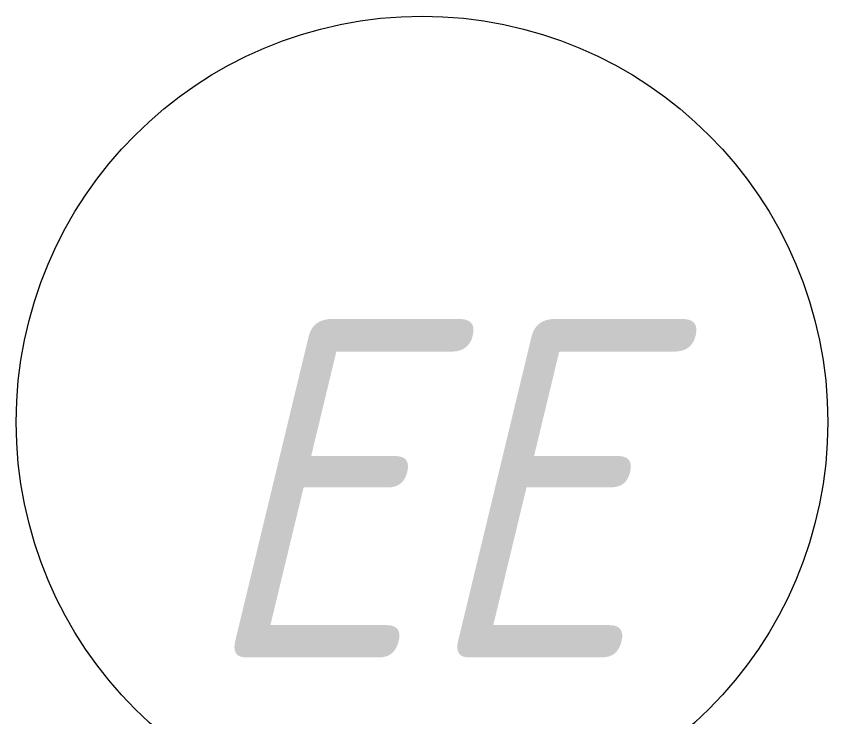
# Model space of a CAD drawing. Header units: millimetres. Extents: x 5993 to 95364, y 94667 to 143522.
# Drawn here: x 40760 to 41444, y 118349 to 118939 of the extents above; entities that cross this region are included whole.
import ezdxf

# ---------------------------------------------------------------- set-up
doc = ezdxf.new("R2010")
doc.units = ezdxf.units.MM
doc.layers.add('S-GRID-____-IDEN', color=7, linetype='Continuous', lineweight=9)
doc.styles.add('ISOCPEUR_I_9', font='isocpeui.ttf', dxfattribs={"width": 0.9, "height": 250})

# ---------------------------------------------------------------- blocks, each defined once
blk = doc.blocks.new('Ось сетки - Круг_Ø6_00__ISO-2_5_0_9K_-25732049-АР1_План отверстий 2 этажа в осях 1-64_Ю-ЯЯ')
at = {"layer": 'S-GRID-____-IDEN'}
blk.add_circle((0, 0), 3, dxfattribs=at)

msp = doc.modelspace()

# ---------------------------------------------------------------- block references
at = {"layer": 'S-GRID-____-IDEN', "xscale": 113.929722309601, "yscale": 113.929722309601, "zscale": 113.929722309601, "rotation": 89.9999999999998}
msp.add_blockref('Ось сетки - Круг_Ø6_00__ISO-2_5_0_9K_-25732049-АР1_План отверстий 2 этажа в осях 1-64_Ю-ЯЯ', (41102.18, 118597.07), dxfattribs=at)

# ---------------------------------------------------------------- texts
at = {"layer": 'S-GRID-____-IDEN', "insert": (40911.83, 118683.75), "char_height": 284.824, "width": 460.3336, "attachment_point": 1, "style": 'ISOCPEUR_I_9'}
msp.add_mtext('ЕЕ', dxfattribs=at)

doc.saveas('drawing.dxf')
